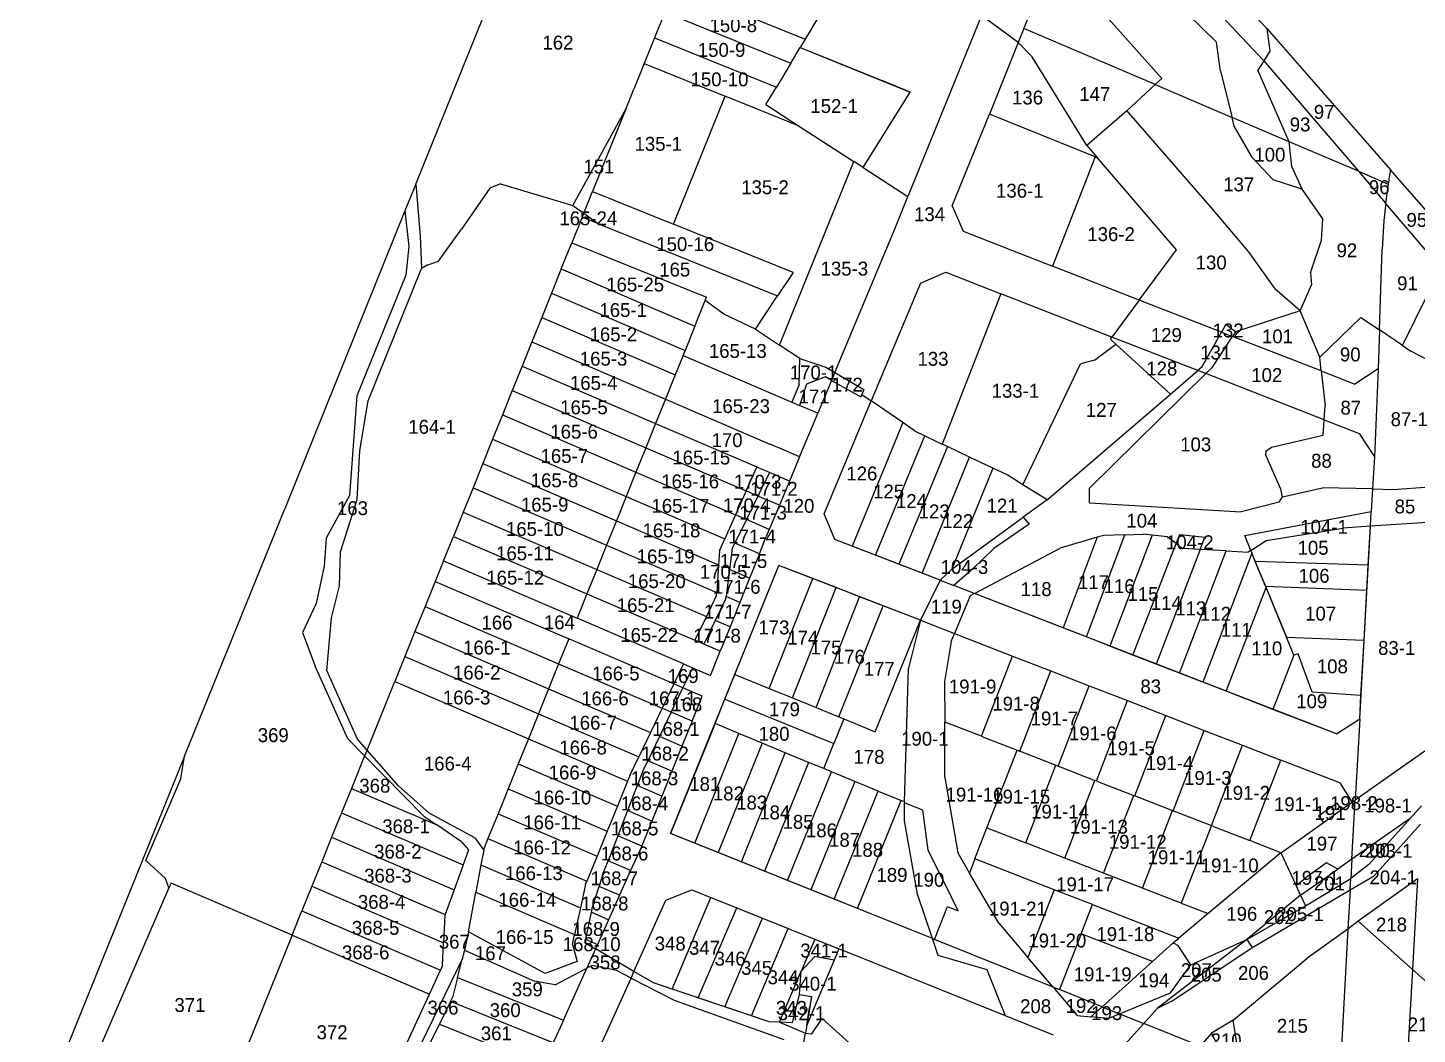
# Model space of a CAD drawing. Header units: metres. Extents: x 213182 to 213979, y 2703601 to 2704867.
# Drawn here: x 213551.8 to 213801.8, y 2704579 to 2704760.1 of the extents above; entities that cross this region are included whole.
import ezdxf
from ezdxf.enums import TextEntityAlignment as Align

# ---------------------------------------------------------------- set-up
doc = ezdxf.new("R2010")
doc.units = ezdxf.units.M

msp = doc.modelspace()

# ---------------------------------------------------------------- linework, layer by layer
at = {"layer": 'LIN'}
for p, q in [((213621.63, 2704731.96), (213643.83, 2704787.01)), ((213774.24, 2704754.13), (213748.8, 2704781.26)), ((213774.77, 2704759.94), (213753.42, 2704782.7)), ((213731.07, 2704759.94), (213736.08, 2704772.32)), ((213668.31, 2704767.5), (213691.7, 2704758.07)), ((213741.96, 2704766.55), (213755.84, 2704750.98)), ((213666.45, 2704762.89), (213664.59, 2704758.28)), ((213666.45, 2704762.89), (213689.12, 2704753.75)), ((213694.28, 2704762.39), (213691.7, 2704758.07)), ((213723.4, 2704762.31), (213710.19, 2704729.73)), ((213730.05, 2704757.42), (213723.4, 2704762.31)), ((213765.7, 2704757.5), (213760.48, 2704762.59)), ((213731.07, 2704759.94), (213730.05, 2704757.42)), ((213754.65, 2704749.87), (213731.07, 2704759.94)), ((213774.77, 2704759.94), (213796.98, 2704734.53)), ((213774.77, 2704759.94), (213775.32, 2704755.86)), ((213664.59, 2704758.28), (213662.73, 2704753.67)), ((213664.59, 2704758.28), (213686.53, 2704749.43)), ((213689.12, 2704753.75), (213690.79, 2704756.55)), ((213691.7, 2704758.07), (213690.79, 2704756.55)), ((213690.79, 2704756.55), (213710.61, 2704748.52)), ((213690.79, 2704756.55), (213693.47, 2704755.47)), ((213730.05, 2704757.42), (213724.84, 2704744.56)), ((213732.53, 2704754.86), (213730.05, 2704757.42)), ((213766.4, 2704752.31), (213765.7, 2704757.5)), ((213775.32, 2704755.86), (213774.24, 2704754.13)), ((213662.73, 2704753.67), (213660.87, 2704749.06)), ((213662.73, 2704753.67), (213677.29, 2704747.8)), ((213689.12, 2704753.75), (213686.53, 2704749.43)), ((213693.47, 2704755.47), (213705.67, 2704750.52)), ((213742.38, 2704738.89), (213732.53, 2704754.86)), ((213774.24, 2704754.13), (213773.12, 2704752.47)), ((213774.24, 2704754.13), (213791.23, 2704734.26)), ((213755.84, 2704750.98), (213754.65, 2704749.87)), ((213766.4, 2704752.31), (213768.51, 2704743.96)), ((213778.76, 2704739.58), (213773.12, 2704752.47)), ((213659.47, 2704745.59), (213660.87, 2704749.06)), ((213684.64, 2704746.27), (213686.53, 2704749.43)), ((213702.13, 2704734.95), (213710.61, 2704748.52)), ((213710.61, 2704748.52), (213705.67, 2704750.52)), ((213754.65, 2704749.87), (213749.56, 2704745.14)), ((213754.65, 2704749.87), (213768.51, 2704743.96)), ((213668, 2704724.75), (213677.29, 2704747.8)), ((213690.51, 2704742.47), (213677.29, 2704747.8)), ((213684.64, 2704746.27), (213690.51, 2704742.47)), ((213649.93, 2704728.12), (213659.47, 2704745.59)), ((213659.01, 2704744.45), (213657.15, 2704739.84)), ((213659.47, 2704745.59), (213659.01, 2704744.45)), ((213718.16, 2704728.07), (213724.84, 2704744.56)), ((213743.89, 2704736.84), (213724.84, 2704744.56)), ((213749.56, 2704745.14), (213742.38, 2704738.89)), ((213749.56, 2704745.14), (213749.9, 2704744.77)), ((213749.9, 2704744.77), (213764.75, 2704727.68)), ((213778.76, 2704739.58), (213768.51, 2704743.96)), ((213768.9, 2704742.4), (213768.51, 2704743.96)), ((213690.51, 2704742.47), (213700.44, 2704736.04)), ((213772.18, 2704736.68), (213768.9, 2704742.4)), ((213657.15, 2704739.84), (213655.3, 2704735.23)), ((213742.38, 2704738.89), (213744.28, 2704736.68)), ((213791.23, 2704734.26), (213778.76, 2704739.58)), ((213779.23, 2704735.11), (213778.76, 2704739.58)), ((213687.11, 2704703), (213700.44, 2704736.04)), ((213702.13, 2704734.95), (213700.44, 2704736.04)), ((213743.89, 2704736.84), (213736.22, 2704717.19)), ((213743.89, 2704736.84), (213744.28, 2704736.68)), ((213758.5, 2704720.15), (213744.28, 2704736.68)), ((213775.92, 2704732.76), (213772.18, 2704736.68)), ((213655.3, 2704735.23), (213653.44, 2704730.62)), ((213702.13, 2704734.95), (213710.19, 2704729.73)), ((213781.1, 2704731.08), (213779.23, 2704735.11)), ((213791.23, 2704734.26), (213796.59, 2704731.97)), ((213791.23, 2704734.26), (213796.14, 2704728.52)), ((213807.64, 2704722.35), (213796.98, 2704734.53)), ((213621.63, 2704731.96), (213619.7, 2704727.17)), ((213621.63, 2704731.96), (213622.43, 2704722.65)), ((213634.94, 2704731.23), (213629.9, 2704723.84)), ((213636.9, 2704732.04), (213634.94, 2704731.23)), ((213636.9, 2704732.04), (213649.93, 2704728.12)), ((213781.1, 2704731.08), (213775.92, 2704732.76)), ((213784.83, 2704725.7), (213781.1, 2704731.08)), ((213651.87, 2704726.73), (213653.44, 2704730.62)), ((213653.44, 2704730.62), (213668, 2704724.75)), ((213707.88, 2704724.02), (213710.19, 2704729.73)), ((213806.06, 2704716.92), (213796.14, 2704728.52)), ((213619.7, 2704727.17), (213598.07, 2704673.53)), ((213619.7, 2704727.17), (213620.4, 2704720.73)), ((213651.58, 2704726.01), (213649.72, 2704721.4)), ((213649.93, 2704728.12), (213651.87, 2704726.73)), ((213651.87, 2704726.73), (213651.58, 2704726.01)), ((213654.5, 2704724.83), (213651.58, 2704726.01)), ((213651.87, 2704726.73), (213654.5, 2704724.83)), ((213718.16, 2704728.07), (213720.13, 2704723.48)), ((213764.75, 2704727.68), (213771.38, 2704719.86)), ((213625.75, 2704718.09), (213629.9, 2704723.84)), ((213654.5, 2704724.83), (213686.74, 2704711.84)), ((213689.56, 2704716.06), (213668, 2704724.75)), ((213697.04, 2704698.06), (213707.88, 2704724.02)), ((213720.13, 2704723.48), (213736.22, 2704717.19)), ((213784.59, 2704721.85), (213784.83, 2704725.7)), ((213622.43, 2704722.65), (213622.65, 2704716.8)), ((213647.83, 2704716.71), (213649.72, 2704721.4)), ((213649.72, 2704721.4), (213673.97, 2704711.63)), ((213782.6, 2704715.98), (213784.59, 2704721.85)), ((213620.4, 2704720.73), (213619.88, 2704715.59)), ((213751.82, 2704711.1), (213758.5, 2704720.15)), ((213771.38, 2704719.86), (213776.17, 2704713.13)), ((213795.02, 2704705.71), (213795.53, 2704720.24)), ((213613.05, 2704692.95), (213622.65, 2704716.8)), ((213623.8, 2704717.41), (213622.65, 2704716.8)), ((213623.8, 2704717.41), (213625.75, 2704718.09)), ((213647.83, 2704716.71), (213646.06, 2704712.33)), ((213647.83, 2704716.71), (213671.86, 2704706.39)), ((213689.56, 2704716.06), (213686.74, 2704711.84)), ((213712.43, 2704714.15), (213717.03, 2704716.1)), ((213717.03, 2704716.1), (213726.93, 2704712.23)), ((213751.82, 2704711.1), (213736.22, 2704717.19)), ((213782.6, 2704715.98), (213782.82, 2704713.82)), ((213799.16, 2704702.94), (213806.06, 2704716.92)), ((213619.88, 2704715.59), (213611.02, 2704693.86)), ((213712.43, 2704714.15), (213703.58, 2704692.95)), ((213780.76, 2704709.14), (213782.82, 2704713.82)), ((213646.06, 2704712.33), (213644.3, 2704707.96)), ((213646.06, 2704712.33), (213670.09, 2704702.01)), ((213671.86, 2704706.39), (213673.71, 2704710.99)), ((213673.71, 2704710.99), (213673.97, 2704711.63)), ((213677.08, 2704708.57), (213673.71, 2704710.99)), ((213682.77, 2704705.87), (213686.74, 2704711.84)), ((213726.93, 2704712.23), (213716.37, 2704685.18)), ((213746.9, 2704704.44), (213726.93, 2704712.23)), ((213751.82, 2704711.1), (213746.9, 2704704.44)), ((213766.61, 2704705.33), (213751.82, 2704711.1)), ((213780.76, 2704709.14), (213776.17, 2704713.13)), ((213682.77, 2704705.87), (213677.08, 2704708.57)), ((213780.76, 2704709.14), (213769.1, 2704705.37)), ((213784.27, 2704700.81), (213780.76, 2704709.14)), ((213644.3, 2704707.96), (213642.53, 2704703.58)), ((213644.3, 2704707.96), (213668.32, 2704697.63)), ((213671.86, 2704706.39), (213670.09, 2704702.01)), ((213682.77, 2704705.87), (213687.11, 2704703)), ((213767.39, 2704706.72), (213766.61, 2704705.33)), ((213769.1, 2704705.37), (213767.39, 2704706.72)), ((213784.27, 2704700.81), (213791.65, 2704707.96)), ((213791.65, 2704707.96), (213795.02, 2704705.71)), ((213642.53, 2704703.58), (213640.77, 2704699.2)), ((213642.53, 2704703.58), (213666.56, 2704693.25)), ((213746.62, 2704704.05), (213746.9, 2704704.44)), ((213746.62, 2704704.05), (213747.61, 2704703.15)), ((213762.36, 2704698.4), (213746.9, 2704704.44)), ((213763.04, 2704698.99), (213766.61, 2704705.33)), ((213764.96, 2704699.04), (213768.57, 2704704.56)), ((213766.61, 2704705.33), (213768.57, 2704704.56)), ((213769.1, 2704705.37), (213768.57, 2704704.56)), ((213784.54, 2704698.33), (213768.57, 2704704.56)), ((213795.02, 2704705.71), (213794.77, 2704698.71)), ((213799.16, 2704702.94), (213795.02, 2704705.71)), ((213669.74, 2704701.13), (213668.32, 2704697.63)), ((213669.74, 2704701.13), (213670.09, 2704702.01)), ((213669.74, 2704701.13), (213689.32, 2704692.72)), ((213690.76, 2704700.6), (213687.11, 2704703)), ((213743.78, 2704700.29), (213747.61, 2704703.15)), ((213757.43, 2704694.17), (213747.61, 2704703.15)), ((213784.54, 2704698.33), (213784.27, 2704700.81)), ((213799.16, 2704702.94), (213800.69, 2704701.92)), ((213806.78, 2704698.69), (213800.69, 2704701.92)), ((213640.77, 2704699.2), (213639, 2704694.82)), ((213640.77, 2704699.2), (213664.79, 2704688.87)), ((213690.62, 2704695.92), (213690.76, 2704700.6)), ((213690.76, 2704700.6), (213695.39, 2704699.03)), ((213695.39, 2704699.03), (213697.04, 2704698.06)), ((213730.86, 2704677.85), (213741.26, 2704699.63)), ((213743.78, 2704700.29), (213741.26, 2704699.63)), ((213757.43, 2704694.17), (213762.36, 2704698.4)), ((213763.04, 2704698.99), (213762.36, 2704698.4)), ((213763.76, 2704697.85), (213762.36, 2704698.4)), ((213764.96, 2704699.04), (213763.76, 2704697.85)), ((213784.54, 2704698.33), (213790.6, 2704695.97)), ((213784.54, 2704698.33), (213785.23, 2704692.05)), ((213794.77, 2704698.71), (213790.6, 2704695.97)), ((213794.77, 2704698.71), (213794.11, 2704682.86)), ((213668.32, 2704697.63), (213666.56, 2704693.25)), ((213690.62, 2704695.92), (213689.32, 2704692.72)), ((213691.92, 2704695.94), (213690.66, 2704692.14)), ((213695.33, 2704697.27), (213691.92, 2704695.94)), ((213696.45, 2704696.64), (213693.98, 2704690.72)), ((213696.45, 2704696.64), (213695.33, 2704697.27)), ((213697.04, 2704698.06), (213696.45, 2704696.64)), ((213696.45, 2704696.64), (213701.71, 2704693.66)), ((213697.04, 2704698.06), (213702.26, 2704695.01)), ((213742.86, 2704677.24), (213763.76, 2704697.85)), ((213785.06, 2704689.54), (213763.76, 2704697.85)), ((213611.02, 2704693.86), (213609.7, 2704675.94)), ((213639, 2704694.82), (213637.24, 2704690.44)), ((213639, 2704694.82), (213663.03, 2704684.49)), ((213701.89, 2704694.11), (213701.71, 2704693.66)), ((213702.26, 2704695.01), (213701.89, 2704694.11)), ((213701.89, 2704694.11), (213703.58, 2704692.95)), ((213735.24, 2704675.11), (213757.43, 2704694.17)), ((213611.59, 2704684.01), (213613.05, 2704692.95)), ((213666.56, 2704693.25), (213664.79, 2704688.87)), ((213666.56, 2704693.25), (213685.35, 2704685.17)), ((213689.32, 2704692.72), (213690.66, 2704692.14)), ((213693.98, 2704690.72), (213690.66, 2704692.14)), ((213695.09, 2704672.61), (213703.58, 2704692.95)), ((213709.27, 2704689.03), (213703.58, 2704692.95)), ((213785.06, 2704689.54), (213785.23, 2704692.05)), ((213637.24, 2704690.44), (213635.47, 2704686.06)), ((213637.24, 2704690.44), (213661.26, 2704680.11)), ((213664.79, 2704688.87), (213663.03, 2704684.49)), ((213664.79, 2704688.87), (213683, 2704681.05)), ((213690.7, 2704682.87), (213693.18, 2704688.8)), ((213693.18, 2704688.8), (213693.98, 2704690.72)), ((213709.27, 2704689.03), (213700.18, 2704666.8)), ((213711.39, 2704687.57), (213709.27, 2704689.03)), ((213784.87, 2704686.76), (213785.06, 2704689.54)), ((213785.06, 2704689.54), (213791.4, 2704687.06)), ((213635.47, 2704686.06), (213633.7, 2704681.68)), ((213635.47, 2704686.06), (213659.5, 2704675.74)), ((213704.37, 2704665.17), (213713.25, 2704686.68)), ((213711.39, 2704687.57), (213713.25, 2704686.68)), ((213713.25, 2704686.68), (213716.37, 2704685.18)), ((213775.61, 2704684.62), (213784.87, 2704686.76)), ((213791.4, 2704687.06), (213794.11, 2704682.86)), ((213611.08, 2704675.21), (213611.59, 2704684.01)), ((213663.03, 2704684.49), (213661.26, 2704680.11)), ((213663.03, 2704684.49), (213681.08, 2704676.73)), ((213687.38, 2704684.3), (213685.35, 2704685.17)), ((213690.7, 2704682.87), (213687.38, 2704684.3)), ((213717.3, 2704684.74), (213708.55, 2704663.55)), ((213717.3, 2704684.74), (213716.37, 2704685.18)), ((213721.29, 2704682.84), (213717.3, 2704684.74)), ((213774.61, 2704683.18), (213774.63, 2704683.95)), ((213774.63, 2704683.95), (213775.61, 2704684.62)), ((213633.7, 2704681.68), (213631.94, 2704677.31)), ((213633.7, 2704681.68), (213657.73, 2704671.36)), ((213681.08, 2704676.73), (213682.99, 2704681.04)), ((213683, 2704681.05), (213682.99, 2704681.04)), ((213685.3, 2704680.06), (213682.99, 2704681.04)), ((213690.7, 2704682.87), (213688.89, 2704678.52)), ((213712.78, 2704661.91), (213721.29, 2704682.84)), ((213725.49, 2704680.83), (213718.06, 2704662.65)), ((213725.49, 2704680.83), (213721.29, 2704682.84)), ((213728.04, 2704679.61), (213725.49, 2704680.83)), ((213777.25, 2704677.03), (213774.61, 2704683.18)), ((213794.11, 2704682.86), (213793.78, 2704677.09)), ((213661.26, 2704680.11), (213659.5, 2704675.74)), ((213661.26, 2704680.11), (213679.15, 2704672.42)), ((213685.3, 2704680.06), (213683.21, 2704675.82)), ((213688.89, 2704678.52), (213685.3, 2704680.06)), ((213688.89, 2704678.52), (213687.07, 2704674.16)), ((213730.86, 2704677.85), (213728.04, 2704679.61)), ((213609.7, 2704675.94), (213605.51, 2704668.24)), ((213631.94, 2704677.31), (213630.17, 2704672.93)), ((213631.94, 2704677.31), (213655.96, 2704666.98)), ((213681.08, 2704676.73), (213679.15, 2704672.42)), ((213683.21, 2704675.82), (213681.08, 2704676.73)), ((213683.21, 2704675.82), (213681.13, 2704671.57)), ((213687.07, 2704674.16), (213683.21, 2704675.82)), ((213735.24, 2704675.11), (213730.86, 2704677.85)), ((213742.85, 2704674.59), (213742.86, 2704677.24)), ((213777.58, 2704675.69), (213777.25, 2704677.03)), ((213777.58, 2704675.69), (213784.8, 2704677.3)), ((213793.78, 2704677.09), (213784.8, 2704677.3)), ((213793.78, 2704677.09), (213793.56, 2704673.06)), ((213793.78, 2704677.09), (213797.5, 2704677)), ((213797.5, 2704677), (213804, 2704677.5)), ((213580.06, 2704629), (213598.07, 2704673.53)), ((213608.08, 2704665.77), (213611.08, 2704675.21)), ((213659.5, 2704675.74), (213657.73, 2704671.36)), ((213659.5, 2704675.74), (213677.23, 2704668.11)), ((213687.07, 2704674.16), (213685.25, 2704669.8)), ((213735.24, 2704675.11), (213730.94, 2704671.99)), ((213742.85, 2704674.59), (213770.17, 2704672.97)), ((213777, 2704674.7), (213770.17, 2704672.97)), ((213777, 2704674.7), (213777.58, 2704675.69)), ((213630.17, 2704672.93), (213628.41, 2704668.55)), ((213630.17, 2704672.93), (213654.2, 2704662.6)), ((213657.73, 2704671.36), (213655.96, 2704666.98)), ((213657.73, 2704671.36), (213676.11, 2704663.45)), ((213679.15, 2704672.42), (213677.23, 2704668.11)), ((213681.13, 2704671.57), (213679.05, 2704667.33)), ((213681.13, 2704671.57), (213679.15, 2704672.42)), ((213685.25, 2704669.8), (213681.13, 2704671.57)), ((213697.05, 2704668.01), (213695.09, 2704672.61)), ((213718.06, 2704662.65), (213730.94, 2704671.99)), ((213730.94, 2704671.99), (213731.99, 2704670.73)), ((213770.8, 2704668.73), (213793.56, 2704673.06)), ((213793.41, 2704670.38), (213793.56, 2704673.06)), ((213805.47, 2704671.16), (213793.41, 2704670.38)), ((213626.64, 2704664.17), (213628.41, 2704668.55)), ((213628.41, 2704668.55), (213652.43, 2704658.22)), ((213683.47, 2704665.43), (213684.71, 2704668.51)), ((213685.25, 2704669.8), (213684.71, 2704668.51)), ((213731.99, 2704670.73), (213725.64, 2704666.36)), ((213744.21, 2704668.39), (213737.6, 2704666.44)), ((213744.21, 2704668.39), (213738.11, 2704652.08)), ((213742.29, 2704650.46), (213749.21, 2704668.86)), ((213745.42, 2704668.74), (213744.21, 2704668.39)), ((213749.21, 2704668.86), (213745.42, 2704668.74)), ((213754.16, 2704668.79), (213746.51, 2704648.82)), ((213749.21, 2704668.86), (213752.51, 2704668.97)), ((213754.16, 2704668.79), (213752.51, 2704668.97)), ((213756.82, 2704668.5), (213754.16, 2704668.79)), ((213758.45, 2704667.26), (213756.82, 2704668.5)), ((213758.45, 2704667.26), (213759.08, 2704668.9)), ((213759.08, 2704668.9), (213763.6, 2704668.43)), ((213762.75, 2704666.21), (213763.6, 2704668.43)), ((213771.89, 2704666.03), (213770.8, 2704668.73)), ((213774.66, 2704667.81), (213788.45, 2704670.06)), ((213793.41, 2704670.38), (213788.45, 2704670.06)), ((213791.47, 2704635.71), (213793.41, 2704670.38)), ((213793.02, 2704663.37), (213793.41, 2704670.38)), ((213605.51, 2704668.24), (213605.15, 2704663.22)), ((213655.96, 2704666.98), (213654.2, 2704662.6)), ((213655.96, 2704666.98), (213675.8, 2704658.45)), ((213676.27, 2704665.95), (213676.11, 2704663.45)), ((213676.27, 2704665.95), (213677.23, 2704668.11)), ((213678.59, 2704666.39), (213678.11, 2704662.6)), ((213678.59, 2704666.39), (213679.05, 2704667.33)), ((213683.47, 2704665.43), (213679.05, 2704667.33)), ((213715.97, 2704660.67), (213697.05, 2704668.01)), ((213700.18, 2704666.8), (213697.05, 2704668.01)), ((213704.37, 2704665.17), (213700.18, 2704666.8)), ((213725.64, 2704666.36), (213721.91, 2704662.8)), ((213722.14, 2704658.27), (213737.6, 2704666.44)), ((213750.68, 2704647.2), (213758.45, 2704667.26)), ((213762.75, 2704666.21), (213754.88, 2704645.57)), ((213758.45, 2704667.26), (213759.6, 2704666.38)), ((213759.07, 2704643.94), (213767.46, 2704665.95)), ((213762.75, 2704666.21), (213759.6, 2704666.38)), ((213767.46, 2704665.95), (213762.75, 2704666.21)), ((213767.46, 2704665.95), (213771.42, 2704665.73)), ((213771.89, 2704666.03), (213771.42, 2704665.73)), ((213771.89, 2704666.03), (213774.66, 2704667.81)), ((213771.89, 2704666.03), (213772.09, 2704665.53)), ((213607.94, 2704659.64), (213608.08, 2704665.77)), ((213626.64, 2704664.17), (213625.14, 2704660.46)), ((213626.64, 2704664.17), (213650.67, 2704653.84)), ((213667.5, 2704615.08), (213686.99, 2704663.33)), ((213676.11, 2704663.45), (213675.8, 2704658.45)), ((213679.07, 2704643.71), (213686.99, 2704663.33)), ((213683.47, 2704665.43), (213681.7, 2704661.05)), ((213712.43, 2704653.46), (213686.99, 2704663.33)), ((213693.08, 2704660.97), (213686.99, 2704663.33)), ((213708.55, 2704663.55), (213704.37, 2704665.17)), ((213712.78, 2704661.91), (213708.55, 2704663.55)), ((213772.09, 2704665.53), (213763.26, 2704642.32)), ((213774.62, 2704659.36), (213772.09, 2704665.53)), ((213772.69, 2704664.06), (213772.09, 2704665.53)), ((213774.52, 2704659.61), (213772.69, 2704664.06)), ((213793.02, 2704663.37), (213772.69, 2704664.06)), ((213792.77, 2704658.88), (213793.02, 2704663.37)), ((213605.15, 2704663.22), (213603.74, 2704656.51)), ((213654.2, 2704662.6), (213652.43, 2704658.22)), ((213654.2, 2704662.6), (213673.92, 2704654.12)), ((213678.11, 2704662.6), (213677.48, 2704657.73)), ((213681.7, 2704661.05), (213678.11, 2704662.6)), ((213681.7, 2704661.05), (213679.94, 2704656.67)), ((213685.23, 2704641.2), (213693.08, 2704660.97)), ((213697.28, 2704659.34), (213693.08, 2704660.97)), ((213715.97, 2704660.67), (213712.78, 2704661.91)), ((213718.06, 2704662.65), (213715.97, 2704660.67)), ((213721.91, 2704662.8), (213718.47, 2704659.7)), ((213606.5, 2704653.88), (213607.94, 2704659.64)), ((213625.14, 2704660.46), (213623.32, 2704655.96)), ((213625.14, 2704660.46), (213649.17, 2704650.14)), ((213675.77, 2704657.96), (213675.8, 2704658.45)), ((213689.4, 2704639.5), (213697.28, 2704659.34)), ((213701.48, 2704657.71), (213697.28, 2704659.34)), ((213715.97, 2704660.67), (213712.43, 2704653.46)), ((213715.97, 2704660.67), (213718.47, 2704659.7)), ((213722.14, 2704658.27), (213718.47, 2704659.7)), ((213767.45, 2704640.69), (213774.62, 2704659.36)), ((213774.52, 2704659.61), (213778.28, 2704650.43)), ((213774.52, 2704659.61), (213792.77, 2704658.88)), ((213779.62, 2704647.16), (213774.62, 2704659.36)), ((213792.26, 2704649.89), (213792.77, 2704658.88)), ((213603.74, 2704656.51), (213601.26, 2704651.27)), ((213623.32, 2704655.96), (213621.5, 2704651.46)), ((213623.32, 2704655.96), (213647.35, 2704645.64)), ((213652.43, 2704658.22), (213650.67, 2704653.84)), ((213652.43, 2704658.22), (213671.87, 2704649.87)), ((213675.77, 2704657.96), (213673.92, 2704654.12)), ((213677.44, 2704657.4), (213675.53, 2704653.43)), ((213677.44, 2704657.4), (213677.48, 2704657.73)), ((213679.94, 2704656.67), (213677.48, 2704657.73)), ((213679.94, 2704656.67), (213678.18, 2704652.29)), ((213693.66, 2704637.76), (213701.48, 2704657.71)), ((213697.75, 2704636.08), (213705.74, 2704656.05)), ((213705.74, 2704656.05), (213701.48, 2704657.71)), ((213712.43, 2704653.46), (213705.74, 2704656.05)), ((213721.39, 2704657.87), (213718.57, 2704651.08)), ((213722.14, 2704658.27), (213721.39, 2704657.87)), ((213787.27, 2704633), (213722.14, 2704658.27)), ((213738.11, 2704652.08), (213722.14, 2704658.27)), ((213605.64, 2704644.45), (213606.5, 2704653.88)), ((213669.82, 2704645.61), (213650.67, 2704653.84)), ((213673.92, 2704654.12), (213671.87, 2704649.87)), ((213675.53, 2704653.43), (213673.48, 2704649.17)), ((213678.18, 2704652.29), (213675.53, 2704653.43)), ((213704.28, 2704633.39), (213712.43, 2704653.46)), ((213712.43, 2704653.46), (213710.27, 2704644.83)), ((213712.43, 2704653.46), (213718.57, 2704651.08)), ((213601.26, 2704651.27), (213603.53, 2704645.21)), ((213621.5, 2704651.46), (213619.69, 2704646.97)), ((213621.5, 2704651.46), (213645.53, 2704641.14)), ((213678.18, 2704652.29), (213676.41, 2704647.91)), ((213717.98, 2704649.65), (213718.57, 2704651.08)), ((213718.57, 2704651.08), (213729.01, 2704647.03)), ((213742.29, 2704650.46), (213738.11, 2704652.08)), ((213649.17, 2704650.14), (213647.35, 2704645.64)), ((213668.09, 2704642.01), (213649.17, 2704650.14)), ((213673.48, 2704649.17), (213671.87, 2704649.87)), ((213676.41, 2704647.91), (213673.48, 2704649.17)), ((213717.98, 2704649.65), (213716.79, 2704642.43)), ((213746.51, 2704648.82), (213742.29, 2704650.46)), ((213750.68, 2704647.2), (213746.51, 2704648.82)), ((213779.62, 2704647.16), (213778.28, 2704650.43)), ((213778.28, 2704650.43), (213792.26, 2704649.89)), ((213791.7, 2704639.9), (213792.26, 2704649.89)), ((213619.69, 2704646.97), (213617.87, 2704642.47)), ((213619.69, 2704646.97), (213643.71, 2704636.65)), ((213674.65, 2704643.54), (213676.41, 2704647.91)), ((213723.4, 2704632.58), (213729.01, 2704647.03)), ((213729.01, 2704647.03), (213735.91, 2704644.35)), ((213754.88, 2704645.57), (213750.68, 2704647.2)), ((213779.62, 2704647.16), (213775.87, 2704637.43)), ((213780.38, 2704647.42), (213779.62, 2704647.16)), ((213782.94, 2704640.53), (213780.38, 2704647.42)), ((213609.43, 2704632.13), (213603.53, 2704645.21)), ((213611.15, 2704632.05), (213605.64, 2704644.45)), ((213647.35, 2704645.64), (213645.53, 2704641.14)), ((213647.35, 2704645.64), (213665.98, 2704637.64)), ((213669.82, 2704645.61), (213668.09, 2704642.01)), ((213671.44, 2704644.92), (213669.71, 2704641.31)), ((213669.82, 2704645.61), (213671.44, 2704644.92)), ((213671.44, 2704644.92), (213674.65, 2704643.54)), ((213677.27, 2704639.27), (213679.07, 2704643.71)), ((213679.07, 2704643.71), (213685.23, 2704641.2)), ((213709.59, 2704620.8), (213710.27, 2704644.83)), ((213730.3, 2704629.9), (213735.91, 2704644.35)), ((213735.91, 2704644.35), (213742.81, 2704641.67)), ((213759.07, 2704643.94), (213754.88, 2704645.57)), ((213763.26, 2704642.32), (213759.07, 2704643.94)), ((213612.87, 2704630.1), (213617.87, 2704642.47)), ((213617.87, 2704642.47), (213641.9, 2704632.15)), ((213645.53, 2704641.14), (213643.71, 2704636.65)), ((213645.53, 2704641.14), (213663.88, 2704633.26)), ((213668.09, 2704642.01), (213665.98, 2704637.64)), ((213667.61, 2704636.94), (213669.71, 2704641.31)), ((213669.71, 2704641.31), (213668.09, 2704642.01)), ((213673.16, 2704639.83), (213669.71, 2704641.31)), ((213685.23, 2704641.2), (213689.4, 2704639.5)), ((213716.79, 2704642.43), (213716.8, 2704635.14)), ((213737.2, 2704627.22), (213742.81, 2704641.67)), ((213742.81, 2704641.67), (213749.7, 2704639)), ((213767.45, 2704640.69), (213763.26, 2704642.32)), ((213671.35, 2704635.33), (213673.16, 2704639.83)), ((213675.49, 2704634.86), (213677.27, 2704639.27)), ((213677.27, 2704639.27), (213696.87, 2704631.28)), ((213689.4, 2704639.5), (213693.66, 2704637.76)), ((213744.1, 2704624.55), (213749.7, 2704639)), ((213749.7, 2704639), (213756.6, 2704636.32)), ((213775.87, 2704637.43), (213767.45, 2704640.69)), ((213791.7, 2704639.9), (213782.94, 2704640.53)), ((213791.47, 2704635.71), (213791.7, 2704639.9)), ((213643.71, 2704636.65), (213641.9, 2704632.15)), ((213643.71, 2704636.65), (213661.77, 2704628.89)), ((213665.98, 2704637.64), (213663.88, 2704633.26)), ((213667.61, 2704636.94), (213665.51, 2704632.56)), ((213667.61, 2704636.94), (213665.98, 2704637.64)), ((213671.35, 2704635.33), (213667.61, 2704636.94)), ((213693.66, 2704637.76), (213697.75, 2704636.08)), ((213697.75, 2704636.08), (213698.67, 2704635.71)), ((213751, 2704621.87), (213756.6, 2704636.32)), ((213756.6, 2704636.32), (213763.5, 2704633.64)), ((213787.27, 2704633), (213775.87, 2704637.43)), ((213675.49, 2704634.86), (213667.5, 2704615.08)), ((213671.35, 2704635.33), (213669.54, 2704630.83)), ((213679.77, 2704633.08), (213675.49, 2704634.86)), ((213698.67, 2704635.71), (213696.87, 2704631.28)), ((213698.67, 2704635.71), (213704.28, 2704633.39)), ((213716.81, 2704625.18), (213716.8, 2704635.14)), ((213723.4, 2704632.58), (213716.8, 2704635.14)), ((213757.89, 2704619.19), (213763.5, 2704633.64)), ((213763.5, 2704633.64), (213770.4, 2704630.96)), ((213787.27, 2704633), (213791.47, 2704635.71)), ((213791.47, 2704635.71), (213790.65, 2704621.06)), ((213609.43, 2704632.13), (213612.44, 2704629.06)), ((213612.87, 2704630.1), (213611.15, 2704632.05)), ((213641.9, 2704632.15), (213640.08, 2704627.65)), ((213641.9, 2704632.15), (213659.74, 2704624.48)), ((213663.88, 2704633.26), (213661.77, 2704628.89)), ((213665.51, 2704632.56), (213663.4, 2704628.19)), ((213669.54, 2704630.83), (213665.51, 2704632.56)), ((213669.54, 2704630.83), (213667.73, 2704626.33)), ((213671.88, 2704613.32), (213679.77, 2704633.08)), ((213683.99, 2704631.34), (213676.03, 2704611.65)), ((213683.99, 2704631.34), (213679.77, 2704633.08)), ((213688.12, 2704629.63), (213683.99, 2704631.34)), ((213695.03, 2704626.77), (213696.87, 2704631.28)), ((213723.76, 2704632.44), (213723.4, 2704632.58)), ((213723.76, 2704632.44), (213729.83, 2704630.08)), ((213764.79, 2704616.51), (213770.4, 2704630.96)), ((213770.4, 2704630.96), (213777.3, 2704628.29)), ((213580.06, 2704629), (213551.84, 2704559.22)), ((213579.4, 2704624.9), (213580.06, 2704629)), ((213612.44, 2704629.06), (213610.07, 2704623.21)), ((213612.87, 2704630.1), (213612.44, 2704629.06)), ((213612.44, 2704629.06), (213623.1, 2704618.21)), ((213618.52, 2704623.69), (213612.87, 2704630.1)), ((213660.22, 2704625.67), (213661.77, 2704628.89)), ((213680.22, 2704609.97), (213688.12, 2704629.63)), ((213692.33, 2704627.89), (213688.12, 2704629.63)), ((213724.41, 2704616.1), (213729.83, 2704630.08)), ((213729.83, 2704630.08), (213730.3, 2704629.9)), ((213730.3, 2704629.9), (213730.66, 2704629.76)), ((213730.66, 2704629.76), (213736.82, 2704627.37)), ((213803.16, 2704629.93), (213790.65, 2704621.06)), ((213640.08, 2704627.65), (213638.26, 2704623.15)), ((213640.08, 2704627.65), (213657.91, 2704619.99)), ((213662.49, 2704626.29), (213661.5, 2704623.73)), ((213662.49, 2704626.29), (213663.4, 2704628.19)), ((213667.73, 2704626.33), (213663.4, 2704628.19)), ((213667.73, 2704626.33), (213665.91, 2704621.83)), ((213692.33, 2704627.89), (213684.39, 2704608.3)), ((213688.55, 2704606.63), (213696.44, 2704626.19)), ((213695.03, 2704626.77), (213692.33, 2704627.89)), ((213696.44, 2704626.19), (213695.03, 2704626.77)), ((213700.62, 2704624.46), (213696.44, 2704626.19)), ((213731.4, 2704613.38), (213736.82, 2704627.37)), ((213736.82, 2704627.37), (213737.2, 2704627.22)), ((213737.2, 2704627.22), (213737.56, 2704627.08)), ((213737.56, 2704627.08), (213743.82, 2704624.65)), ((213771.69, 2704613.84), (213777.3, 2704628.29)), ((213787.88, 2704624.18), (213777.3, 2704628.29)), ((213573.1, 2704610.2), (213579.4, 2704624.9)), ((213624.03, 2704618.75), (213618.52, 2704623.69)), ((213659.74, 2704624.48), (213657.91, 2704619.99)), ((213660.22, 2704625.67), (213659.74, 2704624.48)), ((213661.5, 2704623.73), (213659.74, 2704619.2)), ((213665.91, 2704621.83), (213661.5, 2704623.73)), ((213700.62, 2704624.46), (213692.74, 2704604.95)), ((213704.84, 2704622.71), (213700.62, 2704624.46)), ((213716.81, 2704625.18), (213719.15, 2704611.59)), ((213738.39, 2704610.67), (213743.82, 2704624.65)), ((213744.1, 2704624.55), (213743.82, 2704624.65)), ((213744.1, 2704624.55), (213744.46, 2704624.41)), ((213744.46, 2704624.41), (213750.81, 2704621.94)), ((213787.88, 2704624.18), (213790.13, 2704620.69)), ((213610.07, 2704623.21), (213608.29, 2704618.81)), ((213610.07, 2704623.21), (213625.43, 2704616.63)), ((213638.26, 2704623.15), (213636.44, 2704618.65)), ((213638.26, 2704623.15), (213656.08, 2704615.5)), ((213665.91, 2704621.83), (213664.1, 2704617.33)), ((213696.9, 2704603.27), (213704.84, 2704622.71)), ((213701.12, 2704601.58), (213708.96, 2704621.05)), ((213704.84, 2704622.71), (213708.96, 2704621.05)), ((213709.59, 2704620.8), (213708.96, 2704621.05)), ((213745.38, 2704607.96), (213750.81, 2704621.94)), ((213750.81, 2704621.94), (213751, 2704621.87)), ((213751, 2704621.87), (213751.36, 2704621.73)), ((213751.36, 2704621.73), (213757.8, 2704619.23)), ((213790.13, 2704620.69), (213790.65, 2704621.06)), ((213790.59, 2704619.98), (213790.65, 2704621.06)), ((213608.29, 2704618.81), (213606.51, 2704614.4)), ((213608.29, 2704618.81), (213630.15, 2704609.44)), ((213632.27, 2704614.28), (213624.03, 2704618.75)), ((213636.44, 2704618.65), (213634.63, 2704614.16)), ((213636.44, 2704618.65), (213654.25, 2704611.01)), ((213657.91, 2704619.99), (213656.08, 2704615.5)), ((213659.74, 2704619.2), (213657.98, 2704614.68)), ((213664.1, 2704617.33), (213659.74, 2704619.2)), ((213709.59, 2704620.8), (213709.59, 2704620.6)), ((213709.6, 2704617.36), (213709.59, 2704620.6)), ((213712.87, 2704619.26), (213709.59, 2704620.6)), ((213713.84, 2704612.08), (213712.87, 2704619.26)), ((213752.37, 2704605.24), (213757.8, 2704619.23)), ((213757.89, 2704619.19), (213757.8, 2704619.23)), ((213757.89, 2704619.19), (213758.25, 2704619.05)), ((213758.25, 2704619.05), (213764.79, 2704616.51)), ((213784.08, 2704618.24), (213787.35, 2704620.55)), ((213788.21, 2704619.33), (213784.95, 2704617.02)), ((213787.35, 2704620.55), (213788.21, 2704619.33)), ((213790.13, 2704620.69), (213788.21, 2704619.33)), ((213790.06, 2704610.46), (213790.59, 2704619.98)), ((213790.59, 2704619.98), (213790.13, 2704620.69)), ((213800.56, 2704617.8), (213802.61, 2704620.07)), ((213623.1, 2704618.21), (213625.43, 2704616.63)), ((213629.89, 2704613.61), (213625.43, 2704616.63)), ((213664.1, 2704617.33), (213662.3, 2704612.85)), ((213711.94, 2704604.18), (213709.6, 2704617.36)), ((213722.23, 2704610.51), (213724.41, 2704616.1)), ((213724.41, 2704616.1), (213731.4, 2704613.38)), ((213764.79, 2704616.51), (213759.37, 2704602.53)), ((213765.15, 2704616.37), (213764.79, 2704616.51)), ((213765.15, 2704616.37), (213771.69, 2704613.84)), ((213784.95, 2704617.02), (213777.37, 2704611.63)), ((213784.08, 2704618.24), (213784.95, 2704617.02)), ((213800.56, 2704617.8), (213790.06, 2704610.46)), ((213793.1, 2704609.49), (213800.56, 2704617.8)), ((213794.05, 2704607.46), (213802.43, 2704616.79)), ((213606.51, 2704614.4), (213604.73, 2704610)), ((213606.51, 2704614.4), (213628.53, 2704604.96)), ((213629.89, 2704613.61), (213631.12, 2704612.13)), ((213632.27, 2704614.28), (213633.81, 2704612.15)), ((213634.63, 2704614.16), (213633.81, 2704612.15)), ((213634.63, 2704614.16), (213652.42, 2704606.51)), ((213656.08, 2704615.5), (213654.25, 2704611.01)), ((213657.98, 2704614.68), (213656.23, 2704610.16)), ((213662.29, 2704612.83), (213657.98, 2704614.68)), ((213714.59, 2704596.17), (213667.5, 2704615.08)), ((213671.88, 2704613.32), (213667.5, 2704615.08)), ((213676.03, 2704611.65), (213671.88, 2704613.32)), ((213738.39, 2704610.67), (213731.4, 2704613.38)), ((213772.05, 2704613.7), (213771.69, 2704613.84)), ((213772.05, 2704613.7), (213777.37, 2704611.63)), ((213631.12, 2704612.13), (213630.15, 2704609.44)), ((213633.86, 2704612.08), (213633.36, 2704609.42)), ((213633.86, 2704612.08), (213633.81, 2704612.15)), ((213654.25, 2704611.01), (213652.42, 2704606.51)), ((213662.29, 2704612.83), (213660.3, 2704608.41)), ((213662.29, 2704612.83), (213662.3, 2704612.85)), ((213680.22, 2704609.97), (213676.03, 2704611.65)), ((213718.01, 2704603.65), (213713.84, 2704612.08)), ((213719.15, 2704611.59), (213721.25, 2704607.97)), ((213777.29, 2704611.58), (213764.19, 2704600.66)), ((213777.29, 2704611.58), (213777.37, 2704611.63)), ((213777.29, 2704611.58), (213780.02, 2704605.73)), ((213576.6, 2704607), (213573.1, 2704610.2)), ((213604.73, 2704610), (213602.95, 2704605.6)), ((213604.73, 2704610), (213626.91, 2704600.49)), ((213630.15, 2704609.44), (213628.53, 2704604.96)), ((213633.36, 2704609.42), (213632.44, 2704604.54)), ((213633.36, 2704609.42), (213651.28, 2704601.73)), ((213655.26, 2704607.66), (213656.23, 2704610.16)), ((213660.3, 2704608.41), (213656.23, 2704610.16)), ((213660.3, 2704608.41), (213658.31, 2704603.98)), ((213684.39, 2704608.3), (213680.22, 2704609.97)), ((213722.23, 2704610.51), (213721.25, 2704607.97)), ((213736.5, 2704604.97), (213722.23, 2704610.51)), ((213745.38, 2704607.96), (213738.39, 2704610.67)), ((213780.82, 2704604.01), (213787.53, 2704608.69)), ((213785.5, 2704609.8), (213781.62, 2704606.99)), ((213787.53, 2704608.69), (213785.5, 2704609.8)), ((213790.06, 2704610.46), (213787.53, 2704608.69)), ((213790.06, 2704610.46), (213789.86, 2704607)), ((213793.1, 2704609.49), (213789.86, 2704607)), ((213577.2, 2704605.3), (213576.6, 2704607)), ((213577.66, 2704606.12), (213577.2, 2704605.3)), ((213599.39, 2704596.79), (213577.66, 2704606.12)), ((213652.19, 2704605.96), (213651.28, 2704601.73)), ((213652.19, 2704605.96), (213652.42, 2704606.51)), ((213655.26, 2704607.66), (213654.61, 2704605.57)), ((213688.55, 2704606.63), (213684.39, 2704608.3)), ((213692.74, 2704604.95), (213688.55, 2704606.63)), ((213726.52, 2704598.92), (213721.25, 2704607.97)), ((213752.37, 2704605.24), (213745.38, 2704607.96)), ((213780.02, 2704605.73), (213781.62, 2704606.99)), ((213781.69, 2704602.07), (213789.86, 2704607)), ((213789.75, 2704604.93), (213794.05, 2704607.46)), ((213789.75, 2704604.93), (213789.86, 2704607)), ((213801.88, 2704606.91), (213791.22, 2704599.29)), ((213801.88, 2704606.91), (213800.97, 2704590.61)), ((213577.2, 2704605.3), (213564.31, 2704575.46)), ((213602.95, 2704605.6), (213601.17, 2704601.19)), ((213602.95, 2704605.6), (213626.66, 2704595.43)), ((213628.53, 2704604.96), (213626.91, 2704600.49)), ((213631.1, 2704597.41), (213632.44, 2704604.54)), ((213632.44, 2704604.54), (213650.23, 2704596.9)), ((213653.32, 2704601.46), (213654.61, 2704605.57)), ((213658.31, 2704603.98), (213654.61, 2704605.57)), ((213658.31, 2704603.98), (213656.32, 2704599.56)), ((213666.66, 2704603.06), (213671.3, 2704604.93)), ((213667.79, 2704587.06), (213674.7, 2704603.56)), ((213671.3, 2704604.93), (213674.7, 2704603.56)), ((213671.3, 2704604.93), (213697.78, 2704594.3)), ((213674.7, 2704603.56), (213679.39, 2704601.68)), ((213696.9, 2704603.27), (213692.74, 2704604.95)), ((213714.59, 2704596.17), (213711.94, 2704604.18)), ((213719.24, 2704601.15), (213718.01, 2704603.65)), ((213736.5, 2704604.97), (213731.76, 2704592.77)), ((213743.4, 2704602.29), (213736.5, 2704604.97)), ((213759.37, 2704602.53), (213752.37, 2704605.24)), ((213780.82, 2704604.01), (213771.16, 2704596.01)), ((213772.37, 2704594.71), (213789.75, 2704604.93)), ((213780.82, 2704604.01), (213780.02, 2704605.73)), ((213780.82, 2704604.01), (213781.69, 2704602.07)), ((213789.75, 2704604.93), (213789.36, 2704597.88)), ((213599.39, 2704596.79), (213601.17, 2704601.19)), ((213601.17, 2704601.19), (213626.09, 2704590.51)), ((213651.28, 2704601.73), (213650.23, 2704596.9)), ((213653.2, 2704600.9), (213652.19, 2704596.06)), ((213653.32, 2704601.46), (213653.2, 2704600.9)), ((213656.32, 2704599.56), (213653.2, 2704600.9)), ((213660.9, 2704590.25), (213666.66, 2704603.06)), ((213672.47, 2704585.49), (213679.39, 2704601.68)), ((213679.39, 2704601.68), (213684.02, 2704599.82)), ((213701.12, 2704601.58), (213696.9, 2704603.27)), ((213714.59, 2704596.17), (213701.12, 2704601.58)), ((213714.94, 2704596.03), (213717.31, 2704601.93)), ((213717.31, 2704601.93), (213719.24, 2704601.15)), ((213741.36, 2704597.05), (213743.4, 2704602.29)), ((213743.4, 2704602.29), (213758.93, 2704596.26)), ((213759.37, 2704602.53), (213764.19, 2704600.66)), ((213771.16, 2704596.01), (213781.69, 2704602.07)), ((213626.89, 2704600.42), (213626.66, 2704595.43)), ((213626.89, 2704600.42), (213626.91, 2704600.49)), ((213656.32, 2704599.56), (213654.34, 2704595.13)), ((213677.27, 2704583.88), (213684.02, 2704599.82)), ((213684.02, 2704599.82), (213688.65, 2704597.96)), ((213726.52, 2704598.92), (213731.76, 2704592.77)), ((213764.19, 2704600.66), (213758.93, 2704596.26)), ((213791.22, 2704599.29), (213789.36, 2704597.88)), ((213800.97, 2704590.61), (213791.22, 2704599.29)), ((213599.39, 2704596.79), (213585.31, 2704561.97)), ((213599.39, 2704596.79), (213589.63, 2704572.65)), ((213599.39, 2704596.79), (213624.1, 2704586.19)), ((213631.1, 2704597.41), (213630.4, 2704594.07)), ((213644.95, 2704589.89), (213631.1, 2704597.41)), ((213649.84, 2704595.08), (213650.23, 2704596.9)), ((213652.06, 2704595.44), (213652.19, 2704596.06)), ((213652.19, 2704596.06), (213654.34, 2704595.13)), ((213682.04, 2704582.28), (213688.65, 2704597.96)), ((213688.65, 2704597.96), (213693.42, 2704596.05)), ((213693.42, 2704596.05), (213690.99, 2704590.32)), ((213693.42, 2704596.05), (213697.78, 2704594.3)), ((213715.6, 2704593.13), (213714.59, 2704596.17)), ((213714.59, 2704596.17), (213714.94, 2704596.03)), ((213736.3, 2704587.45), (213714.94, 2704596.03)), ((213741.36, 2704597.05), (213737.46, 2704586.99)), ((213754.19, 2704592.07), (213741.36, 2704597.05)), ((213771.16, 2704596.01), (213755.04, 2704583.57)), ((213757.88, 2704595.39), (213758.93, 2704596.26)), ((213761.06, 2704591.44), (213771.16, 2704596.01)), ((213771.16, 2704596.01), (213772.13, 2704594.55)), ((213789.36, 2704597.88), (213781.97, 2704592.56)), ((213789.36, 2704597.88), (213788.11, 2704575.62)), ((213626.47, 2704591.34), (213626.66, 2704595.43)), ((213630.4, 2704594.07), (213630, 2704592.48)), ((213630.4, 2704594.07), (213643.02, 2704588.49)), ((213649.84, 2704595.08), (213650.71, 2704592.02)), ((213652.06, 2704595.44), (213653.97, 2704594.32)), ((213653.97, 2704594.32), (213652.41, 2704590.85)), ((213654.34, 2704595.13), (213653.97, 2704594.32)), ((213660.9, 2704590.25), (213653.97, 2704594.32)), ((213697.78, 2704594.3), (213696.92, 2704592.27)), ((213727.75, 2704582.26), (213697.78, 2704594.3)), ((213757.88, 2704595.39), (213754.19, 2704592.07)), ((213757.66, 2704584.9), (213772.13, 2704594.55)), ((213757.88, 2704595.39), (213758.79, 2704594.95)), ((213761.06, 2704591.44), (213758.79, 2704594.95)), ((213772.37, 2704594.71), (213772.13, 2704594.55)), ((213630, 2704592.48), (213622.66, 2704577.39)), ((213626.47, 2704591.34), (213626.09, 2704590.51)), ((213629.17, 2704589.18), (213630, 2704592.48)), ((213650.71, 2704592.02), (213644.95, 2704589.89)), ((213646.73, 2704587.86), (213652.41, 2704590.85)), ((213648.21, 2704581.51), (213652.41, 2704590.85)), ((213653.36, 2704591.35), (213652.41, 2704590.85)), ((213657.73, 2704590.41), (213653.36, 2704591.35)), ((213693.44, 2704592.94), (213690.99, 2704590.32)), ((213696.92, 2704592.27), (213691.99, 2704580.59)), ((213696.92, 2704592.27), (213693.44, 2704592.94)), ((213724.46, 2704590.57), (213715.6, 2704593.13)), ((213736.3, 2704587.45), (213731.76, 2704592.77)), ((213745.12, 2704583.91), (213754.19, 2704592.07)), ((213757.43, 2704586.43), (213761.06, 2704591.44)), ((213768.68, 2704581.52), (213781.97, 2704592.56)), ((213624.1, 2704586.19), (213626.09, 2704590.51)), ((213629.17, 2704589.18), (213628.26, 2704585.55)), ((213629.17, 2704589.18), (213648.21, 2704581.51)), ((213646.73, 2704587.86), (213643.02, 2704588.49)), ((213653.76, 2704574.35), (213660.37, 2704589.06)), ((213660.37, 2704589.06), (213657.73, 2704590.41)), ((213660.37, 2704589.06), (213660.9, 2704590.25)), ((213660.37, 2704589.06), (213668.13, 2704585.1)), ((213664.43, 2704588.18), (213660.9, 2704590.25)), ((213687.11, 2704581.13), (213690.99, 2704590.32)), ((213690.67, 2704586.1), (213690.99, 2704590.32)), ((213727.75, 2704582.26), (213724.46, 2704590.57)), ((213800.97, 2704590.61), (213800.09, 2704574.95)), ((213807.6, 2704584.7), (213800.97, 2704590.61)), ((213613.14, 2704562.39), (213624.1, 2704586.19)), ((213685.22, 2704581.22), (213664.43, 2704588.18)), ((213667.79, 2704587.06), (213664.43, 2704588.18)), ((213672.47, 2704585.49), (213667.79, 2704587.06)), ((213689.41, 2704581.03), (213690.67, 2704586.1)), ((213690.67, 2704586.1), (213692.83, 2704585.75)), ((213736.3, 2704587.45), (213740.65, 2704582.36)), ((213736.3, 2704587.45), (213737.46, 2704586.99)), ((213745.12, 2704583.91), (213737.46, 2704586.99)), ((213748.26, 2704582.65), (213757.43, 2704586.43)), ((213627.9, 2704584.83), (213625.9, 2704580.79)), ((213627.9, 2704584.83), (213628.26, 2704585.55)), ((213646.36, 2704577.4), (213627.9, 2704584.83)), ((213668.13, 2704585.1), (213687.84, 2704577.99)), ((213677.27, 2704583.88), (213672.47, 2704585.49)), ((213682.04, 2704582.28), (213677.27, 2704583.88)), ((213692.83, 2704585.75), (213691.99, 2704580.59)), ((213691.99, 2704580.59), (213692.49, 2704583.71)), ((213692.83, 2704585.75), (213692.49, 2704583.71)), ((213743.12, 2704582.12), (213745.12, 2704583.91)), ((213745.12, 2704583.91), (213748.26, 2704582.65)), ((213755.04, 2704583.57), (213752.63, 2704580.89)), ((213757.66, 2704584.9), (213755.04, 2704583.57)), ((213648.21, 2704581.51), (213646.36, 2704577.4)), ((213685.22, 2704581.22), (213682.04, 2704582.28)), ((213687.11, 2704581.13), (213685.22, 2704581.22)), ((213689.41, 2704581.03), (213687.11, 2704581.13)), ((213687.11, 2704581.13), (213691.75, 2704579.15)), ((213692.92, 2704579.04), (213694.76, 2704581.82)), ((213709.99, 2704568.05), (213694.76, 2704581.82)), ((213736.35, 2704578.81), (213727.75, 2704582.26)), ((213740.65, 2704582.36), (213743.12, 2704582.12)), ((213746.24, 2704581.81), (213743.12, 2704582.12)), ((213746.24, 2704581.81), (213748.26, 2704582.65)), ((213746.92, 2704574.57), (213752.63, 2704580.89)), ((213748.26, 2704582.65), (213752.63, 2704580.89)), ((213762.74, 2704576.83), (213752.63, 2704580.89)), ((213768.68, 2704581.52), (213764.82, 2704579.14)), ((213769.92, 2704573.95), (213768.68, 2704581.52)), ((213625.9, 2704580.79), (213623.95, 2704576.87)), ((213625.9, 2704580.79), (213644.52, 2704573.31)), ((213691.49, 2704577.59), (213691.75, 2704579.15)), ((213691.99, 2704580.59), (213691.75, 2704579.15)), ((213691.75, 2704579.15), (213692.92, 2704579.04)), ((213764.82, 2704579.14), (213762.74, 2704576.83)), ((213766.92, 2704575.15), (213764.82, 2704579.14))]:
    msp.add_line(p, q, dxfattribs=at)
for centre, start, end in [((213901.57, 2704717.29), 170.6381, 172.0378), ((213901.46, 2704716.54), 171.6282, 173.5089), ((213901.47, 2704716.6), 173.5421, 178.031)]:
    msp.add_arc(centre, 106, start, end, dxfattribs=at)

# ---------------------------------------------------------------- texts
at = {"layer": 'PAR'}
for s, p in [('150-8', (213678.77, 2704760.57)), ('162', (213647.22, 2704757.43)), ('150-9', (213676.66, 2704756.11)), ('150-10', (213676.29, 2704750.81)), ('136', (213731.71, 2704747.54)), ('147', (213743.81, 2704748.17)), ('152-1', (213696.91, 2704746.01)), ('97', (213785.07, 2704744.96)), ('93', (213780.74, 2704742.7)), ('135-1', (213665.27, 2704739.21)), ('100', (213775.31, 2704737.26)), ('151', (213654.59, 2704735.11)), ('135-2', (213684.47, 2704731.4)), ('136-1', (213730.32, 2704730.77)), ('137', (213769.7, 2704731.91)), ('96', (213794.98, 2704731.41)), ('165-24', (213652.69, 2704725.8)), ('134', (213714.08, 2704726.54)), ('95', (213801.75, 2704725.52)), ('136-2', (213746.74, 2704722.95)), ('150-16', (213670.12, 2704721.16)), ('92', (213789.17, 2704720.04)), ('130', (213764.75, 2704717.86)), ('165', (213668.23, 2704716.58)), ('135-3', (213698.75, 2704716.75)), ('165-25', (213661.11, 2704713.89)), ('91', (213800.06, 2704714.11)), ('165-1', (213658.96, 2704709.3)), ('165-2', (213657.19, 2704704.92)), ('129', (213756.68, 2704704.8)), ('132', (213767.79, 2704705.62)), ('101', (213776.68, 2704704.56)), ('165-3', (213655.43, 2704700.54)), ('165-13', (213679.58, 2704701.93)), ('133', (213714.7, 2704700.52)), ('131', (213765.57, 2704701.65)), ('90', (213789.77, 2704701.3)), ('170-1', (213693.21, 2704698.07)), ('128', (213755.87, 2704698.77)), ('102', (213774.75, 2704697.59)), ('165-4', (213653.66, 2704696.17)), ('172', (213699.28, 2704695.88)), ('133-1', (213729.53, 2704694.77)), ('171', (213693.3, 2704693.73)), ('165-5', (213651.9, 2704691.79)), ('165-23', (213680.16, 2704692)), ('127', (213744.98, 2704691.34)), ('87', (213789.86, 2704691.73)), ('87-1', (213800.38, 2704689.65)), ('164-1', (213624.57, 2704688.28)), ('165-6', (213650.13, 2704687.41)), ('170', (213677.65, 2704685.88)), ('103', (213761.96, 2704685.11)), ('165-7', (213648.37, 2704683.03)), ('165-15', (213673.01, 2704682.75)), ('88', (213784.59, 2704682.17)), ('126', (213701.9, 2704679.88)), ('165-8', (213646.6, 2704678.65)), ('165-16', (213671.01, 2704678.46)), ('170-3', (213683.15, 2704678.4)), ('171-2', (213686.07, 2704677.13)), ('125', (213706.71, 2704676.63)), ('124', (213710.83, 2704674.93)), ('163', (213610.26, 2704673.64)), ('165-9', (213644.83, 2704674.27)), ('165-17', (213669.25, 2704674.06)), ('170-4', (213681.17, 2704674.15)), ('171-3', (213684.12, 2704672.83)), ('120', (213690.57, 2704674.05)), ('123', (213714.92, 2704673.05)), ('121', (213727.13, 2704674.12)), ('85', (213799.61, 2704673.94)), ('165-10', (213643.07, 2704669.89)), ('165-18', (213667.64, 2704669.64)), ('122', (213719.14, 2704671.32)), ('104', (213752.28, 2704671.38)), ('104-1', (213785.06, 2704670.28)), ('171-4', (213682.15, 2704668.53)), ('104-2', (213760.9, 2704667.5)), ('165-11', (213641.3, 2704665.52)), ('165-19', (213666.6, 2704664.96)), ('105', (213783.08, 2704666.51)), ('170-5', (213677.02, 2704662.18)), ('171-5', (213680.61, 2704664.11)), ('104-3', (213720.36, 2704663.05)), ('165-12', (213639.54, 2704661.14)), ('165-20', (213665, 2704660.5)), ('117', (213743.57, 2704660.32)), ('116', (213748.18, 2704659.61)), ('106', (213783.26, 2704661.47)), ('171-6', (213679.4, 2704659.49)), ('118', (213733.26, 2704659.07)), ('115', (213752.48, 2704658.17)), ('165-21', (213663.01, 2704656.18)), ('171-7', (213677.77, 2704655.01)), ('119', (213717.09, 2704655.91)), ('114', (213756.67, 2704656.59)), ('113', (213761.07, 2704655.6)), ('112', (213765.53, 2704654.64)), ('107', (213784.44, 2704654.67)), ('166', (213636.25, 2704653.05)), ('164', (213647.48, 2704653.09)), ('173', (213686.08, 2704652.18)), ('165-22', (213663.64, 2704650.82)), ('171-8', (213675.85, 2704650.69)), ('174', (213691.26, 2704650.32)), ('111', (213769.26, 2704651.74)), ('166-1', (213634.43, 2704648.55)), ('175', (213695.44, 2704648.55)), ('110', (213774.75, 2704648.4)), ('83-1', (213798.12, 2704648.48)), ('176', (213699.65, 2704646.9)), ('177', (213705.03, 2704644.72)), ('108', (213786.55, 2704645.17)), ('166-2', (213632.61, 2704644.05)), ('166-5', (213657.64, 2704643.89)), ('169', (213669.75, 2704643.42)), ('166-3', (213630.79, 2704639.56)), ('191-9', (213721.83, 2704641.54)), ('83', (213753.87, 2704641.55)), ('166-6', (213655.68, 2704639.4)), ('167-1', (213667.83, 2704639.41)), ('168', (213670.41, 2704638.34)), ('179', (213687.97, 2704637.45)), ('191-8', (213729.65, 2704638.46)), ('109', (213782.84, 2704638.89)), ('166-7', (213653.56, 2704635.02)), ('191-7', (213736.55, 2704635.79)), ('369', (213596, 2704632.79)), ('168-1', (213668.45, 2704633.91)), ('180', (213686.1, 2704633.02)), ('190-1', (213713.24, 2704632.14)), ('191-6', (213743.45, 2704633.11)), ('166-8', (213651.75, 2704630.56)), ('191-5', (213750.35, 2704630.43)), ('166-4', (213627.38, 2704627.67)), ('168-2', (213666.49, 2704629.47)), ('178', (213703.18, 2704628.88)), ('191-4', (213757.25, 2704627.76)), ('166-9', (213649.83, 2704626.07)), ('168-3', (213664.59, 2704625.01)), ('191-3', (213764.15, 2704625.08)), ('368', (213614.28, 2704623.69)), ('181', (213673.64, 2704624)), ('182', (213677.89, 2704622.28)), ('191-16', (213722.17, 2704622.09)), ('191-2', (213771.05, 2704622.4)), ('166-10', (213648.01, 2704621.57)), ('168-4', (213662.8, 2704620.5)), ('183', (213682.08, 2704620.65)), ('191-15', (213730.57, 2704621.73)), ('191-1', (213780.33, 2704620.36)), ('198-2', (213790.41, 2704620.55)), ('198-1', (213796.56, 2704620.12)), ('166-11', (213646.18, 2704617.08)), ('184', (213686.23, 2704618.88)), ('185', (213690.42, 2704617.18)), ('191-14', (213737.56, 2704619.02)), ('191', (213786.15, 2704618.78)), ('368-1', (213619.89, 2704616.38)), ('168-5', (213661.02, 2704615.99)), ('186', (213694.63, 2704615.65)), ('191-13', (213744.55, 2704616.31)), ('166-12', (213644.36, 2704612.58)), ('187', (213698.79, 2704613.95)), ('188', (213702.93, 2704612.15)), ('191-12', (213751.54, 2704613.59)), ('197', (213784.68, 2704613.27)), ('200', (213794.1, 2704612.1)), ('368-2', (213618.42, 2704611.83)), ('168-6', (213659.21, 2704611.49)), ('191-11', (213758.53, 2704610.81)), ('203-1', (213796.69, 2704611.96)), ('368-3', (213616.63, 2704607.5)), ('166-13', (213642.89, 2704607.94)), ('168-7', (213657.36, 2704607.02)), ('189', (213707.32, 2704607.63)), ('191-10', (213768.08, 2704609.34)), ('197-1', (213783.47, 2704607.1)), ('204-1', (213797.51, 2704607.19)), ('190', (213713.95, 2704606.76)), ('191-17', (213742.06, 2704605.95)), ('201', (213786.03, 2704606.1)), ('368-4', (213615.5, 2704602.77)), ('166-14', (213641.71, 2704603.16)), ('168-8', (213655.63, 2704602.49)), ('191-21', (213729.97, 2704601.57)), ('196', (213770.26, 2704600.63)), ('202', (213777.01, 2704600.04)), ('205-1', (213780.73, 2704600.58)), ('368-5', (213614.42, 2704598.11)), ('168-9', (213654.09, 2704597.9)), ('218', (213797.19, 2704598.7)), ('367', (213628.58, 2704595.62)), ('166-15', (213641.22, 2704596.46)), ('168-10', (213653.29, 2704595.16)), ('348', (213667.42, 2704595.29)), ('347', (213673.59, 2704594.52)), ('191-20', (213737.07, 2704595.83)), ('191-18', (213749.31, 2704596.98)), ('368-6', (213612.63, 2704593.69)), ('167', (213635.07, 2704593.54)), ('346', (213678.2, 2704592.57)), ('341-1', (213695.1, 2704594.02)), ('358', (213655.7, 2704591.9)), ('345', (213682.96, 2704590.91)), ('191-19', (213745.23, 2704589.75)), ('207', (213762.07, 2704590.49)), ('205', (213763.86, 2704589.69)), ('206', (213772.36, 2704589.99)), ('359', (213641.71, 2704587.04)), ('344', (213687.73, 2704589.21)), ('340-1', (213693.09, 2704588.05)), ('194', (213754.42, 2704588.66)), ('371', (213581.01, 2704584.22)), ('366', (213626.54, 2704583.75)), ('360', (213637.73, 2704583.29)), ('343', (213689.23, 2704583.7)), ('342-1', (213691.04, 2704582.74)), ('208', (213733.16, 2704584)), ('192', (213741.35, 2704584.05)), ('193', (213745.94, 2704582.76)), ('215', (213779.35, 2704580.48)), ('217', (213802.9, 2704580.74)), ('372', (213606.59, 2704579.32)), ('361', (213636.13, 2704579.12)), ('210', (213767.43, 2704577.86))]:
    msp.add_text(s, height=2.5, dxfattribs=at).set_placement(p, align=Align.MIDDLE)

doc.saveas('drawing.dxf')
